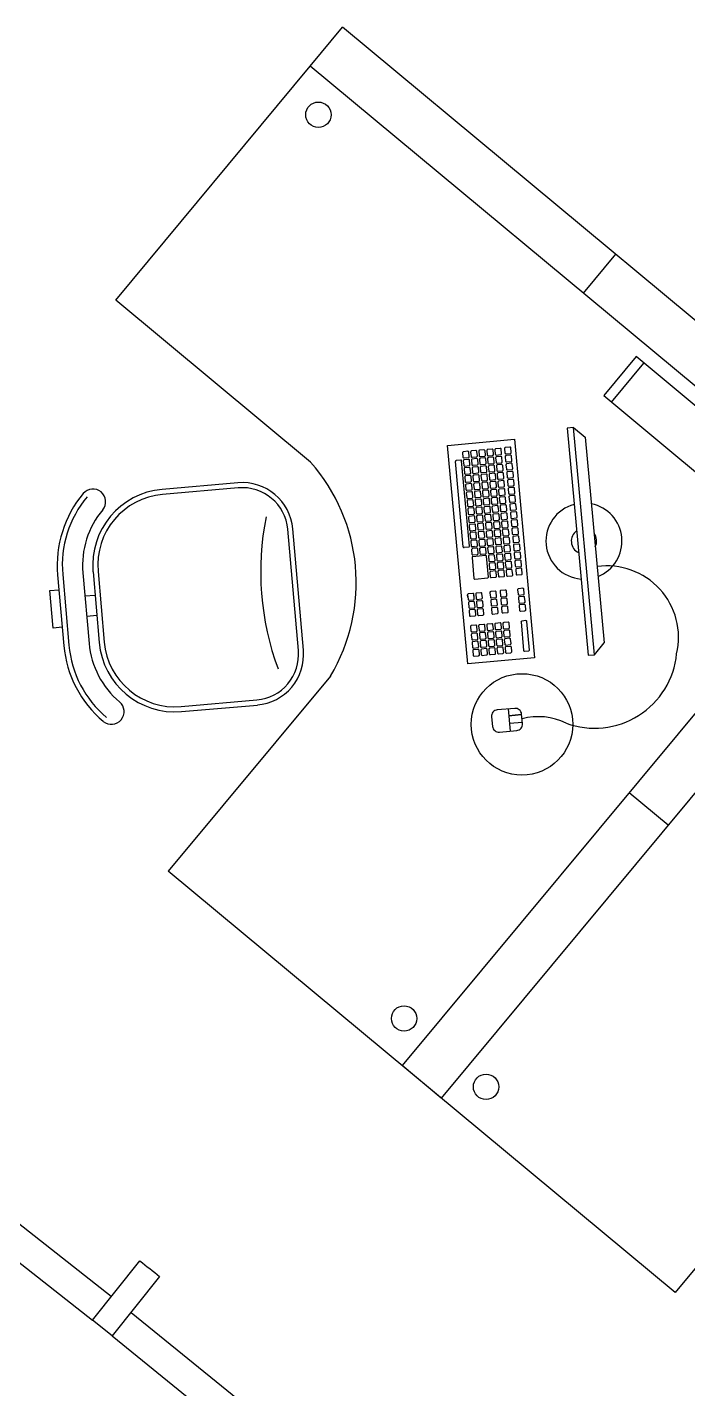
# Model space of a CAD drawing. Header units: millimetres. Extents: x 0 to 86.4, y -30.6 to 19.1.
# Drawn here: x 60.278 to 61.581, y -16.212 to -13.526 of the extents above; entities that cross this region are included whole.
import ezdxf

# ---------------------------------------------------------------- set-up
doc = ezdxf.new("R2010")
doc.units = ezdxf.units.MM
doc.layers.add('AR-ESQ', color=2, linetype='Continuous')
doc.layers.add('ar-mobiliário 2012', color=2, linetype='Continuous')

# ---------------------------------------------------------------- blocks, each defined once
blk = doc.blocks.new('2 ESTACOES VERTOCAL')
at = {"color": 1}
for p, q in [((9.6849, 14.59), (10.2849, 14.5901)), ((9.685, 14.09), (9.6849, 14.59)), ((9.2018, 14.3242), (9.1024, 14.2256)), ((9.2511, 14.2745), (9.1517, 14.1759)), ((9.2109, 14.2488), (9.1968, 14.263)), ((9.5547, 14.1673), (9.4491, 14.2738)), ((9.1825, 14.2206), (9.1684, 14.2348)), ((9.3838, 13.871), (9.5542, 14.04)), ((9.1509, 13.978), (9.2565, 13.8715)), ((9.385, 13.79), (8.885, 13.7899)), ((8.885, 12.4899), (8.885, 13.7899)), ((10.1555, 13.7096), (10.2555, 13.7096)), ((9.385, 12.49), (8.885, 12.4899))]:
    blk.add_line(p, q, dxfattribs=at)
at = {"color": 2, "linetype": 'Continuous'}
for p, q in [((10.285, 13.1901), (10.2849, 14.5901)), ((10.2849, 14.5901), (10.3849, 14.5901)), ((10.385, 13.1899), (10.3849, 14.5901)), ((10.3849, 13.89), (10.2849, 13.89)), ((10.285, 13.1901), (8.885, 13.1899)), ((8.885, 13.0899), (8.885, 13.1899)), ((9.585, 13.0899), (9.585, 13.19)), ((10.285, 13.0899), (8.885, 13.0899))]:
    blk.add_line(p, q, dxfattribs=at)
at = {"color": 2}
for p, q in [((9.1947, 14.3313), (9.0953, 14.2327)), ((9.1083, 14.2712), (9.1612, 14.3237)), ((9.1612, 14.3237), (9.174, 14.3108)), ((9.2299, 14.2958), (9.1305, 14.1972)), ((9.1211, 14.2583), (9.1083, 14.2712)), ((9.244, 14.2816), (9.1446, 14.183)), ((9.5618, 14.1743), (9.4562, 14.2808)), ((9.3908, 13.8639), (9.5612, 14.0329)), ((9.1438, 13.9709), (9.2494, 13.8644)), ((10.069, 13.735), (10.069, 13.705)), ((10.069, 13.705), (9.7808, 13.4168)), ((9.5598, 13.4791), (9.5288, 13.448)), ((9.5572, 13.4406), (9.5393, 13.4585)), ((9.5681, 13.4515), (9.5502, 13.4694)), ((9.5502, 13.4694), (9.5681, 13.4515)), ((9.7508, 13.4168), (9.7808, 13.4168))]:
    blk.add_line(p, q, dxfattribs=at)
at = {"color": 252}
for p, q in [((9.7489, 13.7518), (9.8685, 13.8714)), ((9.7576, 13.743), (9.8773, 13.8626)), ((9.8773, 13.8649), (9.8708, 13.8714)), ((9.8852, 13.857), (9.8821, 13.8601)), ((9.7554, 13.743), (9.7489, 13.7495)), ((9.7633, 13.7351), (9.7602, 13.7382)), ((9.7437, 13.7249), (9.7146, 13.6958)), ((9.7349, 13.6755), (9.764, 13.7046)), ((9.764, 13.7069), (9.746, 13.7249)), ((9.6786, 13.6815), (9.6816, 13.6845)), ((9.6873, 13.6727), (9.6904, 13.6757)), ((9.7146, 13.6935), (9.7327, 13.6755)), ((9.7079, 13.5694), (9.6678, 13.5293)), ((9.716, 13.5636), (9.7101, 13.5694)), ((9.6759, 13.5212), (9.716, 13.5613)), ((9.6678, 13.5271), (9.6736, 13.5212))]:
    blk.add_line(p, q, dxfattribs=at)
at = {"color": 2}
blk.add_lwpolyline([(9.5769, 13.5972), (9.883, 13.9033), (9.9767, 13.8096), (9.6706, 13.5035)], close=True, dxfattribs=at)
at = {"color": 252}
for points in [[(9.8882, 13.854), (9.8821, 13.8601, 0.414214), (9.8795, 13.8601), (9.8733, 13.854, 0.414214), (9.8733, 13.8513), (9.8795, 13.8452, 0.414214), (9.8821, 13.8452), (9.8882, 13.8513, 0.414214)], [(9.8996, 13.8653), (9.8934, 13.8714, 0.414214), (9.8908, 13.8714), (9.8847, 13.8653, 0.414214), (9.8847, 13.8626), (9.8908, 13.8565, 0.414214), (9.8934, 13.8565), (9.8996, 13.8626, 0.414214)], [(9.9109, 13.854), (9.9048, 13.8601, 0.414214), (9.9021, 13.8601), (9.896, 13.854, 0.414214), (9.896, 13.8513), (9.9021, 13.8452, 0.414214), (9.9048, 13.8452), (9.9109, 13.8513, 0.414214)], [(9.8656, 13.8313), (9.8595, 13.8375, 0.414214), (9.8568, 13.8375), (9.8507, 13.8313, 0.414214), (9.8507, 13.8287), (9.8568, 13.8226, 0.414214), (9.8595, 13.8226), (9.8656, 13.8287, 0.414214)], [(9.8769, 13.8427), (9.8708, 13.8488, 0.414214), (9.8681, 13.8488), (9.862, 13.8427, 0.414214), (9.862, 13.84), (9.8681, 13.8339, 0.414214), (9.8708, 13.8339), (9.8769, 13.84, 0.414214)], [(9.8882, 13.8313), (9.8821, 13.8375, 0.414214), (9.8795, 13.8375), (9.8733, 13.8313, 0.414214), (9.8733, 13.8287), (9.8795, 13.8226, 0.414214), (9.8821, 13.8226), (9.8882, 13.8287, 0.414214)], [(9.8996, 13.8427), (9.8934, 13.8488, 0.414214), (9.8908, 13.8488), (9.8847, 13.8427, 0.414214), (9.8847, 13.84), (9.8908, 13.8339, 0.414214), (9.8934, 13.8339), (9.8996, 13.84, 0.414214)], [(9.9109, 13.8313), (9.9048, 13.8375, 0.414214), (9.9021, 13.8375), (9.896, 13.8313, 0.414214), (9.896, 13.8287), (9.9021, 13.8226, 0.414214), (9.9048, 13.8226), (9.9109, 13.8287, 0.414214)], [(9.9222, 13.8427), (9.9161, 13.8488, 0.414214), (9.9134, 13.8488), (9.9073, 13.8427, 0.414214), (9.9073, 13.84), (9.9134, 13.8339, 0.414214), (9.9161, 13.8339), (9.9222, 13.84, 0.414214)], [(9.9335, 13.8313), (9.9274, 13.8375, 0.414214), (9.9247, 13.8375), (9.9186, 13.8313, 0.414214), (9.9186, 13.8287), (9.9247, 13.8226, 0.414214), (9.9274, 13.8226), (9.9335, 13.8287, 0.414214)], [(9.843, 13.8087), (9.8369, 13.8148, 0.414214), (9.8342, 13.8148), (9.8281, 13.8087, 0.414214), (9.8281, 13.806), (9.8342, 13.7999, 0.414214), (9.8369, 13.7999), (9.843, 13.806, 0.414214)], [(9.8543, 13.82), (9.8482, 13.8261, 0.414214), (9.8455, 13.8261), (9.8394, 13.82, 0.414214), (9.8394, 13.8174), (9.8455, 13.8112, 0.414214), (9.8482, 13.8112), (9.8543, 13.8174, 0.414214)], [(9.8656, 13.8087), (9.8595, 13.8148, 0.414214), (9.8568, 13.8148), (9.8507, 13.8087, 0.414214), (9.8507, 13.806), (9.8568, 13.7999, 0.414214), (9.8595, 13.7999), (9.8656, 13.806, 0.414214)], [(9.8769, 13.82), (9.8708, 13.8261, 0.414214), (9.8681, 13.8261), (9.862, 13.82, 0.414214), (9.862, 13.8174), (9.8681, 13.8112, 0.414214), (9.8708, 13.8112), (9.8769, 13.8174, 0.414214)], [(9.8882, 13.8087), (9.8821, 13.8148, 0.414214), (9.8795, 13.8148), (9.8733, 13.8087, 0.414214), (9.8733, 13.806), (9.8795, 13.7999, 0.414214), (9.8821, 13.7999), (9.8882, 13.806, 0.414214)], [(9.8996, 13.82), (9.8934, 13.8261, 0.414214), (9.8908, 13.8261), (9.8847, 13.82, 0.414214), (9.8847, 13.8174), (9.8908, 13.8112, 0.414214), (9.8934, 13.8112), (9.8996, 13.8174, 0.414214)], [(9.9109, 13.8087), (9.9048, 13.8148, 0.414214), (9.9021, 13.8148), (9.896, 13.8087, 0.414214), (9.896, 13.806), (9.9021, 13.7999, 0.414214), (9.9048, 13.7999), (9.9109, 13.806, 0.414214)], [(9.9222, 13.82), (9.9161, 13.8261, 0.414214), (9.9134, 13.8261), (9.9073, 13.82, 0.414214), (9.9073, 13.8174), (9.9134, 13.8112, 0.414214), (9.9161, 13.8112), (9.9222, 13.8174, 0.414214)], [(9.9335, 13.8087), (9.9274, 13.8148, 0.414214), (9.9247, 13.8148), (9.9186, 13.8087, 0.414214), (9.9186, 13.806), (9.9247, 13.7999, 0.414214), (9.9274, 13.7999), (9.9335, 13.806, 0.414214)], [(9.9448, 13.82), (9.9387, 13.8261, 0.414214), (9.936, 13.8261), (9.9299, 13.82, 0.414214), (9.9299, 13.8174), (9.936, 13.8112, 0.414214), (9.9387, 13.8112), (9.9448, 13.8174, 0.414214)], [(9.9589, 13.807), (9.9528, 13.8131, 0.414214), (9.9501, 13.8131), (9.944, 13.807, 0.414214), (9.944, 13.8043), (9.9501, 13.7982, 0.414214), (9.9528, 13.7982), (9.9589, 13.8044, 0.414214)], [(9.809, 13.7748), (9.8029, 13.7809, 0.414214), (9.8003, 13.7809), (9.7941, 13.7748, 0.414214), (9.7941, 13.7721), (9.8003, 13.766, 0.414214), (9.8029, 13.766), (9.809, 13.7721, 0.414214)], [(9.8204, 13.7861), (9.8143, 13.7922, 0.414214), (9.8116, 13.7922), (9.8055, 13.7861, 0.414214), (9.8055, 13.7834), (9.8116, 13.7773, 0.414214), (9.8142, 13.7773), (9.8204, 13.7834, 0.414214)], [(9.8317, 13.7974), (9.8256, 13.8035, 0.414214), (9.8229, 13.8035), (9.8168, 13.7974, 0.414214), (9.8168, 13.7947), (9.8229, 13.7886, 0.414214), (9.8256, 13.7886), (9.8317, 13.7947, 0.414214)], [(9.8317, 13.7748), (9.8256, 13.7809, 0.414214), (9.8229, 13.7809), (9.8168, 13.7748, 0.414214), (9.8168, 13.7721), (9.8229, 13.766, 0.414214), (9.8256, 13.766), (9.8317, 13.7721, 0.414214)], [(9.843, 13.7861), (9.8369, 13.7922, 0.414214), (9.8342, 13.7922), (9.8281, 13.7861, 0.414214), (9.8281, 13.7834), (9.8342, 13.7773, 0.414214), (9.8369, 13.7773), (9.843, 13.7834, 0.414214)], [(9.8543, 13.7974), (9.8482, 13.8035, 0.414214), (9.8455, 13.8035), (9.8394, 13.7974, 0.414214), (9.8394, 13.7947), (9.8455, 13.7886, 0.414214), (9.8482, 13.7886), (9.8543, 13.7947, 0.414214)], [(9.8543, 13.7748), (9.8482, 13.7809, 0.414214), (9.8455, 13.7809), (9.8394, 13.7748, 0.414214), (9.8394, 13.7721), (9.8455, 13.766, 0.414214), (9.8482, 13.766), (9.8543, 13.7721, 0.414214)], [(9.8656, 13.7861), (9.8595, 13.7922, 0.414214), (9.8568, 13.7922), (9.8507, 13.7861, 0.414214), (9.8507, 13.7834), (9.8568, 13.7773, 0.414214), (9.8595, 13.7773), (9.8656, 13.7834, 0.414214)], [(9.8769, 13.7974), (9.8708, 13.8035, 0.414214), (9.8681, 13.8035), (9.862, 13.7974, 0.414214), (9.862, 13.7947), (9.8681, 13.7886, 0.414214), (9.8708, 13.7886), (9.8769, 13.7947, 0.414214)], [(9.8769, 13.7748), (9.8708, 13.7809, 0.414214), (9.8681, 13.7809), (9.862, 13.7748, 0.414214), (9.862, 13.7721), (9.8681, 13.766, 0.414214), (9.8708, 13.766), (9.8769, 13.7721, 0.414214)], [(9.8882, 13.7861), (9.8821, 13.7922, 0.414214), (9.8795, 13.7922), (9.8733, 13.7861, 0.414214), (9.8733, 13.7834), (9.8795, 13.7773, 0.414214), (9.8821, 13.7773), (9.8882, 13.7834, 0.414214)], [(9.8996, 13.7974), (9.8934, 13.8035, 0.414214), (9.8908, 13.8035), (9.8847, 13.7974, 0.414214), (9.8847, 13.7947), (9.8908, 13.7886, 0.414214), (9.8934, 13.7886), (9.8996, 13.7947, 0.414214)], [(9.8996, 13.7748), (9.8934, 13.7809, 0.414214), (9.8908, 13.7809), (9.8847, 13.7748, 0.414214), (9.8847, 13.7721), (9.8908, 13.766, 0.414214), (9.8934, 13.766), (9.8996, 13.7721, 0.414214)], [(9.9109, 13.7861), (9.9048, 13.7922, 0.414214), (9.9021, 13.7922), (9.896, 13.7861, 0.414214), (9.896, 13.7834), (9.9021, 13.7773, 0.414214), (9.9048, 13.7773), (9.9109, 13.7834, 0.414214)], [(9.9222, 13.7974), (9.9161, 13.8035, 0.414214), (9.9134, 13.8035), (9.9073, 13.7974, 0.414214), (9.9073, 13.7947), (9.9134, 13.7886, 0.414214), (9.9161, 13.7886), (9.9222, 13.7947, 0.414214)], [(9.9249, 13.7731), (9.9188, 13.7792, 0.414214), (9.9161, 13.7792), (9.91, 13.7731, 0.414214), (9.91, 13.7704), (9.9161, 13.7643, 0.414214), (9.9188, 13.7643), (9.9249, 13.7704, 0.414214)], [(9.9362, 13.7844), (9.9301, 13.7905, 0.414214), (9.9274, 13.7905), (9.9213, 13.7844, 0.414214), (9.9213, 13.7817), (9.9274, 13.7756, 0.414214), (9.9301, 13.7756), (9.9362, 13.7817, 0.414214)], [(9.9476, 13.7957), (9.9414, 13.8018, 0.414214), (9.9388, 13.8018), (9.9326, 13.7957, 0.414214), (9.9326, 13.793), (9.9388, 13.7869, 0.414214), (9.9414, 13.7869), (9.9476, 13.793, 0.414214)], [(9.7864, 13.7522), (9.7803, 13.7583, 0.414214), (9.7776, 13.7583), (9.7715, 13.7521, 0.414214), (9.7715, 13.7495), (9.7776, 13.7434, 0.414214), (9.7803, 13.7434), (9.7864, 13.7495, 0.414214)], [(9.7977, 13.7635), (9.7916, 13.7696, 0.414214), (9.7889, 13.7696), (9.7828, 13.7635, 0.414214), (9.7828, 13.7608), (9.7889, 13.7547, 0.414214), (9.7916, 13.7547), (9.7977, 13.7608, 0.414214)], [(9.809, 13.7522), (9.8029, 13.7583, 0.414214), (9.8003, 13.7583), (9.7941, 13.7521, 0.414214), (9.7941, 13.7495), (9.8003, 13.7434, 0.414214), (9.8029, 13.7434), (9.809, 13.7495, 0.414214)], [(9.8204, 13.7635), (9.8143, 13.7696, 0.414214), (9.8116, 13.7696), (9.8055, 13.7635, 0.414214), (9.8055, 13.7608), (9.8116, 13.7547, 0.414214), (9.8142, 13.7547), (9.8204, 13.7608, 0.414214)], [(9.8317, 13.7522), (9.8256, 13.7583, 0.414214), (9.8229, 13.7583), (9.8168, 13.7521, 0.414214), (9.8168, 13.7495), (9.8229, 13.7434, 0.414214), (9.8256, 13.7434), (9.8317, 13.7495, 0.414214)], [(9.843, 13.7635), (9.8369, 13.7696, 0.414214), (9.8342, 13.7696), (9.8281, 13.7635, 0.414214), (9.8281, 13.7608), (9.8342, 13.7547, 0.414214), (9.8369, 13.7547), (9.843, 13.7608, 0.414214)], [(9.8543, 13.7522), (9.8482, 13.7583, 0.414214), (9.8455, 13.7583), (9.8394, 13.7521, 0.414214), (9.8394, 13.7495), (9.8455, 13.7434, 0.414214), (9.8482, 13.7434), (9.8543, 13.7495, 0.414214)], [(9.8656, 13.7635), (9.8595, 13.7696, 0.414214), (9.8568, 13.7696), (9.8507, 13.7635, 0.414214), (9.8507, 13.7608), (9.8568, 13.7547, 0.414214), (9.8595, 13.7547), (9.8656, 13.7608, 0.414214)], [(9.8769, 13.7522), (9.8708, 13.7583, 0.414214), (9.8681, 13.7583), (9.862, 13.7521, 0.414214), (9.862, 13.7495), (9.8681, 13.7434, 0.414214), (9.8708, 13.7434), (9.8769, 13.7495, 0.414214)], [(9.8882, 13.7635), (9.8821, 13.7696, 0.414214), (9.8795, 13.7696), (9.8733, 13.7635, 0.414214), (9.8733, 13.7608), (9.8795, 13.7547, 0.414214), (9.8821, 13.7547), (9.8882, 13.7608, 0.414214)], [(9.9023, 13.7505), (9.8962, 13.7566, 0.414214), (9.8935, 13.7566), (9.8874, 13.7505, 0.414214), (9.8874, 13.7478), (9.8935, 13.7417, 0.414214), (9.8962, 13.7417), (9.9023, 13.7478, 0.414214)], [(9.9136, 13.7618), (9.9075, 13.7679, 0.414214), (9.9048, 13.7679), (9.8987, 13.7618, 0.414214), (9.8987, 13.7591), (9.9048, 13.753, 0.414214), (9.9075, 13.753), (9.9136, 13.7591, 0.414214)], [(9.7638, 13.7295), (9.7577, 13.7356, 0.414214), (9.755, 13.7356), (9.7489, 13.7295, 0.414214), (9.7489, 13.7268), (9.755, 13.7207, 0.414214), (9.7577, 13.7207), (9.7638, 13.7268, 0.414214)], [(9.7751, 13.7408), (9.769, 13.747, 0.414214), (9.7663, 13.747), (9.7602, 13.7408, 0.414214), (9.7602, 13.7382), (9.7663, 13.732, 0.414214), (9.769, 13.732), (9.7751, 13.7382, 0.414214)], [(9.7864, 13.7295), (9.7803, 13.7356, 0.414214), (9.7776, 13.7356), (9.7715, 13.7295, 0.414214), (9.7715, 13.7268), (9.7776, 13.7207, 0.414214), (9.7803, 13.7207), (9.7864, 13.7268, 0.414214)], [(9.7977, 13.7408), (9.7916, 13.747, 0.414214), (9.7889, 13.747), (9.7828, 13.7408, 0.414214), (9.7828, 13.7382), (9.7889, 13.732, 0.414214), (9.7916, 13.732), (9.7977, 13.7382, 0.414214)], [(9.809, 13.7295), (9.8029, 13.7356, 0.414214), (9.8003, 13.7356), (9.7941, 13.7295, 0.414214), (9.7941, 13.7268), (9.8003, 13.7207, 0.414214), (9.8029, 13.7207), (9.809, 13.7268, 0.414214)], [(9.8204, 13.7408), (9.8143, 13.747, 0.414214), (9.8116, 13.747), (9.8055, 13.7408, 0.414214), (9.8055, 13.7382), (9.8116, 13.732, 0.414214), (9.8142, 13.732), (9.8204, 13.7382, 0.414214)], [(9.8317, 13.7295), (9.8256, 13.7356, 0.414214), (9.8229, 13.7356), (9.8168, 13.7295, 0.414214), (9.8168, 13.7268), (9.8229, 13.7207, 0.414214), (9.8256, 13.7207), (9.8317, 13.7268, 0.414214)], [(9.843, 13.7408), (9.8369, 13.747, 0.414214), (9.8342, 13.747), (9.8281, 13.7408, 0.414214), (9.8281, 13.7382), (9.8342, 13.732, 0.414214), (9.8369, 13.732), (9.843, 13.7382, 0.414214)], [(9.8543, 13.7295), (9.8482, 13.7356, 0.414214), (9.8455, 13.7356), (9.8394, 13.7295, 0.414214), (9.8394, 13.7268), (9.8455, 13.7207, 0.414214), (9.8482, 13.7207), (9.8543, 13.7268, 0.414214)], [(9.8656, 13.7408), (9.8595, 13.747, 0.414214), (9.8568, 13.747), (9.8507, 13.7408, 0.414214), (9.8507, 13.7382), (9.8568, 13.732, 0.414214), (9.8595, 13.732), (9.8656, 13.7382, 0.414214)], [(9.8797, 13.7278), (9.8736, 13.7339, 0.414214), (9.8709, 13.7339), (9.8648, 13.7278, 0.414214), (9.8648, 13.7252), (9.8709, 13.719, 0.414214), (9.8736, 13.719), (9.8797, 13.7252, 0.414214)], [(9.891, 13.7391), (9.8849, 13.7453, 0.414214), (9.8822, 13.7453), (9.8761, 13.7391, 0.414214), (9.8761, 13.7365), (9.8822, 13.7304, 0.414214), (9.8849, 13.7304), (9.891, 13.7365, 0.414214)], [(9.7751, 13.7182), (9.769, 13.7243, 0.414214), (9.7663, 13.7243), (9.7602, 13.7182, 0.414214), (9.7602, 13.7155), (9.7663, 13.7094, 0.414214), (9.769, 13.7094), (9.7751, 13.7155, 0.414214)], [(9.7751, 13.6956), (9.769, 13.7017, 0.414214), (9.7663, 13.7017), (9.7602, 13.6956, 0.414214), (9.7602, 13.6929), (9.7663, 13.6868, 0.414214), (9.769, 13.6868), (9.7751, 13.6929, 0.414214)], [(9.7864, 13.7069), (9.7803, 13.713, 0.414214), (9.7776, 13.713), (9.7715, 13.7069, 0.414214), (9.7715, 13.7042), (9.7776, 13.6981, 0.414214), (9.7803, 13.6981), (9.7864, 13.7042, 0.414214)], [(9.7977, 13.7182), (9.7916, 13.7243, 0.414214), (9.7889, 13.7243), (9.7828, 13.7182, 0.414214), (9.7828, 13.7155), (9.7889, 13.7094, 0.414214), (9.7916, 13.7094), (9.7977, 13.7155, 0.414214)], [(9.7977, 13.6956), (9.7916, 13.7017, 0.414214), (9.7889, 13.7017), (9.7828, 13.6956, 0.414214), (9.7828, 13.6929), (9.7889, 13.6868, 0.414214), (9.7916, 13.6868), (9.7977, 13.6929, 0.414214)], [(9.809, 13.7069), (9.8029, 13.713, 0.414214), (9.8003, 13.713), (9.7941, 13.7069, 0.414214), (9.7941, 13.7042), (9.8003, 13.6981, 0.414214), (9.8029, 13.6981), (9.809, 13.7042, 0.414214)], [(9.8204, 13.7182), (9.8143, 13.7243, 0.414214), (9.8116, 13.7243), (9.8055, 13.7182, 0.414214), (9.8055, 13.7155), (9.8116, 13.7094, 0.414214), (9.8142, 13.7094), (9.8204, 13.7155, 0.414214)], [(9.8204, 13.6956), (9.8143, 13.7017, 0.414214), (9.8116, 13.7017), (9.8055, 13.6956, 0.414214), (9.8055, 13.6929), (9.8116, 13.6868, 0.414214), (9.8142, 13.6868), (9.8204, 13.6929, 0.414214)], [(9.8317, 13.7069), (9.8256, 13.713, 0.414214), (9.8229, 13.713), (9.8168, 13.7069, 0.414214), (9.8168, 13.7042), (9.8229, 13.6981, 0.414214), (9.8256, 13.6981), (9.8317, 13.7042, 0.414214)], [(9.843, 13.7182), (9.8369, 13.7243, 0.414214), (9.8342, 13.7243), (9.8281, 13.7182, 0.414214), (9.8281, 13.7155), (9.8342, 13.7094, 0.414214), (9.8369, 13.7094), (9.843, 13.7155, 0.414214)], [(9.8457, 13.6939), (9.8396, 13.7, 0.414214), (9.8369, 13.7), (9.8308, 13.6939, 0.414214), (9.8308, 13.6912), (9.8369, 13.6851, 0.414214), (9.8396, 13.6851), (9.8457, 13.6912, 0.414214)], [(9.857, 13.7052), (9.8509, 13.7113, 0.414214), (9.8483, 13.7113), (9.8421, 13.7052, 0.414214), (9.8421, 13.7025), (9.8483, 13.6964, 0.414214), (9.8509, 13.6964), (9.857, 13.7025, 0.414214)], [(9.8684, 13.7165), (9.8622, 13.7226, 0.414214), (9.8596, 13.7226), (9.8535, 13.7165, 0.414214), (9.8535, 13.7138), (9.8596, 13.7077, 0.414214), (9.8622, 13.7077), (9.8684, 13.7138, 0.414214)], [(9.6791, 13.6671), (9.673, 13.6732, 0.414214), (9.6703, 13.6732), (9.6642, 13.6671, 0.414214), (9.6642, 13.6644), (9.6703, 13.6583, 0.414214), (9.673, 13.6583), (9.6791, 13.6644, 0.414214)], [(9.6904, 13.6784), (9.6843, 13.6845, 0.414214), (9.6816, 13.6845), (9.6755, 13.6784, 0.414214), (9.6755, 13.6757), (9.6816, 13.6696, 0.414214), (9.6843, 13.6696), (9.6904, 13.6757, 0.414214)], [(9.7017, 13.6671), (9.6956, 13.6732, 0.414214), (9.6929, 13.6732), (9.6868, 13.6671, 0.414214), (9.6868, 13.6644), (9.6929, 13.6583, 0.414214), (9.6956, 13.6583), (9.7017, 13.6644, 0.414214)], [(9.7525, 13.673), (9.7464, 13.6791, 0.414214), (9.7437, 13.6791), (9.7376, 13.673, 0.414214), (9.7376, 13.6703), (9.7437, 13.6642, 0.414214), (9.7464, 13.6642), (9.7525, 13.6703, 0.414214)], [(9.7638, 13.6843), (9.7577, 13.6904, 0.414214), (9.755, 13.6904), (9.7489, 13.6843, 0.414214), (9.7489, 13.6816), (9.755, 13.6755, 0.414214), (9.7577, 13.6755), (9.7638, 13.6816, 0.414214)], [(9.7751, 13.673), (9.769, 13.6791, 0.414214), (9.7663, 13.6791), (9.7602, 13.673, 0.414214), (9.7602, 13.6703), (9.7663, 13.6642, 0.414214), (9.769, 13.6642), (9.7751, 13.6703, 0.414214)], [(9.7864, 13.6843), (9.7803, 13.6904, 0.414214), (9.7776, 13.6904), (9.7715, 13.6843, 0.414214), (9.7715, 13.6816), (9.7776, 13.6755, 0.414214), (9.7803, 13.6755), (9.7864, 13.6816, 0.414214)], [(9.7977, 13.673), (9.7916, 13.6791, 0.414214), (9.7889, 13.6791), (9.7828, 13.673, 0.414214), (9.7828, 13.6703), (9.7889, 13.6642, 0.414214), (9.7916, 13.6642), (9.7977, 13.6703, 0.414214)], [(9.809, 13.6843), (9.8029, 13.6904, 0.414214), (9.8003, 13.6904), (9.7941, 13.6843, 0.414214), (9.7941, 13.6816), (9.8003, 13.6755, 0.414214), (9.8029, 13.6755), (9.809, 13.6816, 0.414214)], [(9.8231, 13.6713), (9.817, 13.6774, 0.414214), (9.8143, 13.6774), (9.8082, 13.6713, 0.414214), (9.8082, 13.6686), (9.8143, 13.6625, 0.414214), (9.817, 13.6625), (9.8231, 13.6686, 0.414214)], [(9.8344, 13.6826), (9.8283, 13.6887, 0.414214), (9.8256, 13.6887), (9.8195, 13.6826, 0.414214), (9.8195, 13.6799), (9.8256, 13.6738, 0.414214), (9.8283, 13.6738), (9.8344, 13.6799, 0.414214)], [(9.6678, 13.6558), (9.6617, 13.6619, 0.414214), (9.659, 13.6619), (9.6529, 13.6558, 0.414214), (9.6529, 13.6531), (9.659, 13.647, 0.414214), (9.6617, 13.647), (9.6678, 13.6531, 0.414214)], [(9.6791, 13.6445), (9.673, 13.6506, 0.414214), (9.6703, 13.6506), (9.6642, 13.6445, 0.414214), (9.6642, 13.6418), (9.6703, 13.6357, 0.414214), (9.673, 13.6357), (9.6791, 13.6418, 0.414214)], [(9.6904, 13.6558), (9.6843, 13.6619, 0.414214), (9.6816, 13.6619), (9.6755, 13.6558, 0.414214), (9.6755, 13.6531), (9.6816, 13.647, 0.414214), (9.6843, 13.647), (9.6904, 13.6531, 0.414214)], [(9.7219, 13.6473), (9.7158, 13.6534, 0.414214), (9.7131, 13.6534), (9.707, 13.6473, 0.414214), (9.707, 13.6446), (9.7131, 13.6385, 0.414214), (9.7158, 13.6385), (9.7219, 13.6446, 0.414214)], [(9.7638, 13.6616), (9.7577, 13.6678, 0.414214), (9.755, 13.6678), (9.7489, 13.6616, 0.414214), (9.7489, 13.659), (9.755, 13.6529, 0.414214), (9.7577, 13.6529), (9.7638, 13.659, 0.414214)], [(9.7751, 13.6503), (9.769, 13.6564, 0.414214), (9.7663, 13.6564), (9.7602, 13.6503, 0.414214), (9.7602, 13.6476), (9.7663, 13.6415, 0.414214), (9.769, 13.6415), (9.7751, 13.6477, 0.414214)], [(9.7864, 13.6616), (9.7803, 13.6678, 0.414214), (9.7776, 13.6678), (9.7715, 13.6616, 0.414214), (9.7715, 13.659), (9.7776, 13.6529, 0.414214), (9.7803, 13.6529), (9.7864, 13.659, 0.414214)], [(9.8005, 13.6486), (9.7944, 13.6547, 0.414214), (9.7917, 13.6547), (9.7856, 13.6486, 0.414214), (9.7856, 13.646), (9.7917, 13.6398, 0.414214), (9.7944, 13.6398), (9.8005, 13.646, 0.414214)], [(9.8118, 13.66), (9.8057, 13.6661, 0.414214), (9.803, 13.6661), (9.7969, 13.6599, 0.414214), (9.7969, 13.6573), (9.803, 13.6512, 0.414214), (9.8057, 13.6512), (9.8118, 13.6573, 0.414214)], [(9.6233, 13.6113), (9.6172, 13.6174, 0.414214), (9.6145, 13.6174), (9.6084, 13.6113, 0.414214), (9.6084, 13.6086), (9.6145, 13.6025, 0.414214), (9.6172, 13.6025), (9.6233, 13.6086, 0.414214)], [(9.6347, 13.6226), (9.6285, 13.6287, 0.414214), (9.6259, 13.6287), (9.6197, 13.6226, 0.414214), (9.6197, 13.6199), (9.6259, 13.6138, 0.414214), (9.6285, 13.6138), (9.6347, 13.6199, 0.414214)], [(9.646, 13.6339), (9.6399, 13.6401, 0.414214), (9.6372, 13.6401), (9.6311, 13.6339, 0.414214), (9.6311, 13.6313), (9.6372, 13.6251, 0.414214), (9.6399, 13.6251), (9.646, 13.6313, 0.414214)], [(9.646, 13.6113), (9.6399, 13.6174, 0.414214), (9.6372, 13.6174), (9.6311, 13.6113, 0.414214), (9.6311, 13.6086), (9.6372, 13.6025, 0.414214), (9.6399, 13.6025), (9.646, 13.6086, 0.414214)], [(9.6573, 13.6226), (9.6512, 13.6287, 0.414214), (9.6485, 13.6287), (9.6424, 13.6226, 0.414214), (9.6424, 13.6199), (9.6485, 13.6138, 0.414214), (9.6512, 13.6138), (9.6573, 13.6199, 0.414214)], [(9.6686, 13.6113), (9.6625, 13.6174, 0.414214), (9.6598, 13.6174), (9.6537, 13.6113, 0.414214), (9.6537, 13.6086), (9.6598, 13.6025, 0.414214), (9.6625, 13.6025), (9.6686, 13.6086, 0.414214)], [(9.6993, 13.6247), (9.6932, 13.6308, 0.414214), (9.6905, 13.6308), (9.6844, 13.6247, 0.414214), (9.6844, 13.622), (9.6905, 13.6159, 0.414214), (9.6932, 13.6159), (9.6993, 13.622, 0.414214)], [(9.7106, 13.636), (9.7045, 13.6421, 0.414214), (9.7018, 13.6421), (9.6957, 13.636, 0.414214), (9.6957, 13.6333), (9.7018, 13.6272, 0.414214), (9.7045, 13.6272), (9.7106, 13.6333, 0.414214)], [(9.7251, 13.6221), (9.719, 13.6282, 0.414214), (9.7163, 13.6282), (9.7102, 13.6221, 0.414214), (9.7102, 13.6194), (9.7163, 13.6133, 0.414214), (9.719, 13.6133), (9.7251, 13.6194, 0.414214)], [(9.7364, 13.6334), (9.7303, 13.6395, 0.414214), (9.7276, 13.6395), (9.7215, 13.6334, 0.414214), (9.7215, 13.6307), (9.7276, 13.6246, 0.414214), (9.7303, 13.6246), (9.7364, 13.6307, 0.414214)], [(9.7892, 13.6373), (9.783, 13.6434, 0.414214), (9.7804, 13.6434), (9.7743, 13.6373, 0.414214), (9.7743, 13.6346), (9.7804, 13.6285, 0.414214), (9.783, 13.6285), (9.7892, 13.6346, 0.414214)], [(9.612, 13.6), (9.6059, 13.6061, 0.414214), (9.6032, 13.6061), (9.5971, 13.6, 0.414214), (9.5971, 13.5973), (9.6032, 13.5912, 0.414214), (9.6059, 13.5912), (9.612, 13.5973, 0.414214)], [(9.6233, 13.5887), (9.6172, 13.5948, 0.414214), (9.6145, 13.5948), (9.6084, 13.5887, 0.414214), (9.6084, 13.586), (9.6145, 13.5799, 0.414214), (9.6172, 13.5799), (9.6233, 13.586, 0.414214)], [(9.6347, 13.6), (9.6285, 13.6061, 0.414214), (9.6259, 13.6061), (9.6197, 13.6, 0.414214), (9.6197, 13.5973), (9.6259, 13.5912, 0.414214), (9.6285, 13.5912), (9.6347, 13.5973, 0.414214)], [(9.646, 13.5887), (9.6399, 13.5948, 0.414214), (9.6372, 13.5948), (9.6311, 13.5887, 0.414214), (9.6311, 13.586), (9.6372, 13.5799, 0.414214), (9.6399, 13.5799), (9.646, 13.586, 0.414214)], [(9.6573, 13.6), (9.6512, 13.6061, 0.414214), (9.6485, 13.6061), (9.6424, 13.6, 0.414214), (9.6424, 13.5973), (9.6485, 13.5912, 0.414214), (9.6512, 13.5912), (9.6573, 13.5973, 0.414214)], [(9.6686, 13.5887), (9.6625, 13.5948, 0.414214), (9.6598, 13.5948), (9.6537, 13.5887, 0.414214), (9.6537, 13.586), (9.6598, 13.5799, 0.414214), (9.6625, 13.5799), (9.6686, 13.586, 0.414214)], [(9.6799, 13.6), (9.6738, 13.6061, 0.414214), (9.6711, 13.6061), (9.665, 13.6, 0.414214), (9.665, 13.5973), (9.6711, 13.5912, 0.414214), (9.6738, 13.5912), (9.6799, 13.5973, 0.414214)], [(9.6912, 13.5887), (9.6851, 13.5948, 0.414214), (9.6824, 13.5948), (9.6763, 13.5887, 0.414214), (9.6763, 13.586), (9.6824, 13.5799, 0.414214), (9.6851, 13.5799), (9.6912, 13.586, 0.414214)], [(9.7138, 13.6108), (9.7077, 13.6169, 0.414214), (9.705, 13.6169), (9.6989, 13.6108, 0.414214), (9.6989, 13.6081), (9.705, 13.602, 0.414214), (9.7077, 13.602), (9.7138, 13.6081, 0.414214)], [(9.7386, 13.5864), (9.7325, 13.5925, 0.414214), (9.7298, 13.5925), (9.7237, 13.5864, 0.414214), (9.7237, 13.5837), (9.7298, 13.5776, 0.414214), (9.7325, 13.5776), (9.7386, 13.5837, 0.414214)], [(9.7499, 13.5977), (9.7438, 13.6038, 0.414214), (9.7411, 13.6038), (9.735, 13.5977, 0.414214), (9.735, 13.595), (9.7411, 13.5889, 0.414214), (9.7438, 13.5889), (9.7499, 13.595, 0.414214)], [(9.7612, 13.609), (9.7551, 13.6151, 0.414214), (9.7524, 13.6151), (9.7463, 13.609, 0.414214), (9.7463, 13.6063), (9.7524, 13.6002, 0.414214), (9.7551, 13.6002), (9.7612, 13.6063, 0.414214)], [(9.6347, 13.5774), (9.6285, 13.5835, 0.414214), (9.6259, 13.5835), (9.6197, 13.5774, 0.414214), (9.6197, 13.5747), (9.6259, 13.5686, 0.414214), (9.6285, 13.5686), (9.6347, 13.5747, 0.414214)], [(9.646, 13.5661), (9.6399, 13.5722, 0.414214), (9.6372, 13.5722), (9.6311, 13.5661, 0.414214), (9.6311, 13.5634), (9.6372, 13.5573, 0.414214), (9.6399, 13.5573), (9.646, 13.5634, 0.414214)], [(9.6573, 13.5774), (9.6512, 13.5835, 0.414214), (9.6485, 13.5835), (9.6424, 13.5774, 0.414214), (9.6424, 13.5747), (9.6485, 13.5686, 0.414214), (9.6512, 13.5686), (9.6573, 13.5747, 0.414214)], [(9.6686, 13.5661), (9.6625, 13.5722, 0.414214), (9.6598, 13.5722), (9.6537, 13.5661, 0.414214), (9.6537, 13.5634), (9.6598, 13.5573, 0.414214), (9.6625, 13.5573), (9.6686, 13.5634, 0.414214)], [(9.6799, 13.5774), (9.6738, 13.5835, 0.414214), (9.6711, 13.5835), (9.665, 13.5774, 0.414214), (9.665, 13.5747), (9.6711, 13.5686, 0.414214), (9.6738, 13.5686), (9.6799, 13.5747, 0.414214)], [(9.6573, 13.5547), (9.6512, 13.5609, 0.414214), (9.6485, 13.5609), (9.6424, 13.5547, 0.414214), (9.6424, 13.5521), (9.6485, 13.546, 0.414214), (9.6512, 13.546), (9.6573, 13.5521, 0.414214)]]:
    blk.add_lwpolyline(points, format="xyb", close=True, dxfattribs=at)
at = {"color": 1}
for points in [[(10.0602, 13.7438), (9.742, 13.4256), (9.7508, 13.4168), (10.069, 13.735)], [(10.2555, 13.3196), (10.2555, 13.7296), (10.1555, 13.7296), (10.1555, 13.3196)]]:
    blk.add_lwpolyline(points, close=True, dxfattribs=at)
at = {"color": 2}
blk.add_lwpolyline([(9.5135, 13.481, 0.414214), (9.5135, 13.4633), (9.5379, 13.4389, 0.414214), (9.5555, 13.4389), (9.5689, 13.4523, 0.414214), (9.5689, 13.47), (9.5445, 13.4944, 0.414214), (9.5268, 13.4944)], format="xyb", close=True, dxfattribs=at)
at = {"color": 1, "linetype": 'Continuous'}
for centre in [(10.2216, 14.5165), (8.959, 13.2465), (8.9587, 13.036)]:
    blk.add_circle(centre, 0.025, dxfattribs=at)
at = {"color": 1}
blk.add_circle((9.5538, 13.4387), 0.1, dxfattribs=at)
at = {"color": 2}
for centre, radius, start, end in [((9.3497, 14.1752), 0.22, 89.7713, 134.7713), ((9.3504, 14.3702), 0.025, 269.7713, 89.7713), ((9.3497, 14.1752), 0.17, 89.7713, 134.7713), ((9.3497, 14.1752), 0.15, 44.7713, 134.7713), ((9.2503, 14.0766), 0.22, 134.7713, 179.7713), ((9.2503, 14.0766), 0.17, 134.7713, 179.7713), ((9.2503, 14.0766), 0.15, 134.7713, 224.7713), ((9.4908, 14.1039), 0.1, 314.7713, 44.7713), ((9.0553, 14.0773), 0.025, 179.7713, 359.7713), ((9.3204, 13.9349), 0.1, 224.7713, 314.7713), ((9.7933, 13.4194), 0.1408, 296.4247, 47.8411), ((9.4914, 13.3446), 0.1233, 13.3701, 54.9545), ((9.7645, 13.4276), 0.1625, 199.57, 304.2723)]:
    blk.add_arc(centre, radius, start, end, dxfattribs=at)
at = {"color": 1}
for centre, radius, start, end in [((9.3497, 14.1752), 0.21, 89.7713, 134.7713), ((9.3497, 14.1752), 0.14, 44.7713, 134.7713), ((9.2503, 14.0766), 0.21, 134.7713, 179.7713), ((9.2503, 14.0766), 0.14, 134.7713, 224.7713), ((9.4908, 14.1039), 0.09, 314.7713, 44.7713), ((9.8097, 13.6021), 0.5534, 118.4624, 150.0204), ((9.33, 14.145), 0.3592, 278.8143, 351.2007), ((9.3204, 13.9349), 0.09, 224.7713, 314.7713), ((9.9099, 13.5759), 0.075, 54.5941, 215.4059), ((9.9099, 13.5759), 0.075, 241.4299, 28.5701), ((9.9099, 13.5759), 0.025, 75, 195), ((9.9099, 13.5759), 0.025, 283.0519, 346.9481)]:
    blk.add_arc(centre, radius, start, end, dxfattribs=at)
at = {"color": 252}
for centre, start, end in [((9.8697, 13.8703), 45, 135), ((9.8762, 13.8638), 315, 45), ((9.7449, 13.7238), 45, 135), ((9.75, 13.7506), 135, 225), ((9.7565, 13.7441), 225, 315), ((9.7629, 13.7057), 315, 45), ((9.7157, 13.6947), 135, 225), ((9.7338, 13.6766), 225, 315), ((9.709, 13.5683), 45, 135), ((9.7149, 13.5625), 315, 45), ((9.6689, 13.5282), 135, 225), ((9.6748, 13.5223), 225, 315)]:
    blk.add_arc(centre, 0.0016, start, end, dxfattribs=at)

msp = doc.modelspace()

# ---------------------------------------------------------------- linework, layer by layer
at = {"layer": 'AR-ESQ'}
for points in [[(59.6096, -15.3719), (60.4439, -16.029)], [(60.4836, -16.0608), (61.3077, -16.7306)]]:
    msp.add_lwpolyline(points, dxfattribs=at)
at = {"layer": 'AR-ESQ', "color": 1}
for points in [[(59.5725, -15.419), (60.4068, -16.0761)], [(60.4458, -16.1073), (61.2699, -16.7772)]]:
    msp.add_lwpolyline(points, dxfattribs=at)
at = {"layer": 'AR-ESQ'}
msp.add_lwpolyline([(60.5395, -15.9902), (60.4458, -16.1073), (60.4068, -16.0761), (60.5005, -15.959, -0.000172)], format="xyb", close=True, dxfattribs=at)

# ---------------------------------------------------------------- block references
at = {"layer": 'ar-mobiliário 2012', "rotation": 50.24913612198301}
msp.add_blockref('2 ESTACOES VERTOCAL', (65.4771, -30.8395), dxfattribs=at)

doc.saveas('drawing.dxf')
